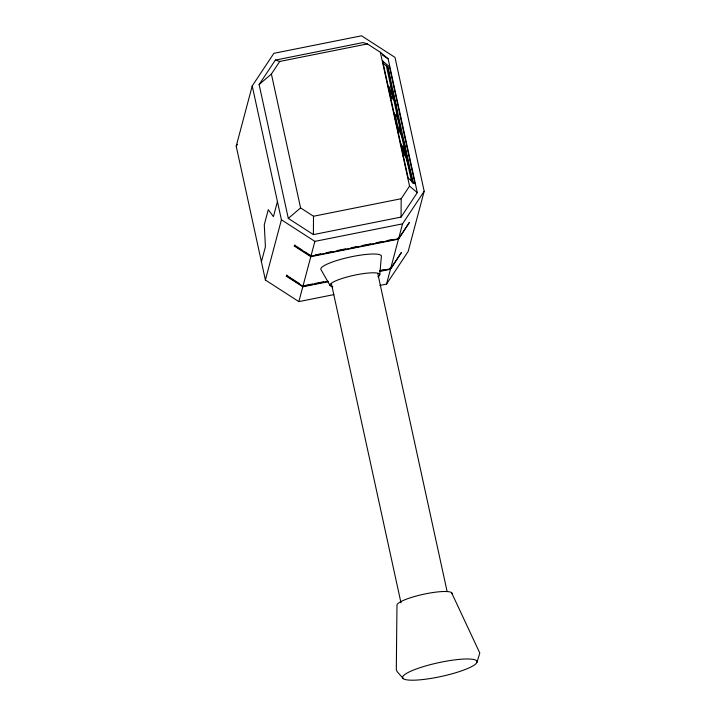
<?xml version="1.0" encoding="UTF-8"?>
<svg xmlns="http://www.w3.org/2000/svg" width="716" height="716" viewBox="0 0 716 716"><rect width="100%" height="100%" fill="white"/><g stroke="black" fill="none" stroke-linecap="round" stroke-linejoin="round"><path stroke-width="1.07" d="M313.402 234.606L313.51 216.25L300.586 207.909L271.4 74.043L279.759 61.442L367.424 43.927L380.357 52.268L388.108 58.766L417.294 192.631L401.067 217.082L313.402 234.606L288.306 218.416L259.111 84.551L275.347 60.099L363.012 42.575L367.424 43.927M401.067 217.082L401.184 198.726L409.543 186.124L380.357 52.268M379.784 274.434L381.422 255.997A31.03 5.71 -12.3 0 0 349.65 257.134A31.03 5.71 -12.3 0 0 320.813 269.314L329.96 285.371M333.916 294.607L298.849 301.615L265.394 280.028L236.208 146.162L252.229 85.929L273.87 53.324L361.535 35.8L394.999 57.396L424.185 191.253L408.165 251.486L386.515 284.091L379.945 285.407M261.412 261.796L265.421 246.743L264.276 224.752L268.276 209.699L273.431 216.626L277.441 201.563M265.394 280.028L281.415 219.794L252.229 85.929M328 281.755L302.796 286.794L286.302 276.152L286.892 274.98M398.472 239.153L310.807 256.677L294.312 246.035L294.437 245.561L310.932 256.203L398.597 238.688L409.418 222.381L398.472 239.153L390.587 268.795L379.632 270.988M311.102 255.317L310.977 255.791L304.676 251.719M298.849 301.615L302.796 286.794M286.427 275.678L302.922 286.319L310.807 256.677M310.932 256.203L314.879 241.381L402.544 223.857L424.185 191.253M389.934 268.518L390.059 268.044M397.953 238.401L398.078 237.927M386.515 284.091L390.462 269.27L401.408 252.497L390.587 268.795M398.597 238.688L402.544 223.857M477.017 662.157A38.073 7.008 -12.3 0 0 422.995 666.739A38.073 7.008 -12.3 0 0 419.504 679.869A38.073 7.008 -12.3 0 0 477.017 662.157L479.792 653.028L451.528 592.58M390.56 98.602L391.061 97.752M397.711 130.84L398.141 130.106L399.626 130.088A7.742 1.074 76.2 0 0 398.373 119.921A7.742 1.074 76.2 0 0 396.011 117.934A7.742 1.074 76.2 0 0 399.626 130.088M403.305 147.944L403.806 147.093L405.292 147.308A19.914 2.757 76.2 0 0 401.801 136.04L398.803 130.294M236.208 146.162L237.444 144.301M294.312 246.035L294.867 245.006M286.302 276.152L286.767 275.454L299.36 283.581M259.111 84.551L271.4 74.043M288.306 218.416L300.586 207.909M390.444 98.638C393.934 97.197 391.75 91.362 392.144 88.426L391.321 88.632M406.957 160.357L407.78 160.151L404.871 146.816L403.797 149.214L403.806 155.945L402.983 156.142M387.812 86.564L388.636 86.368L395.053 101.761L394.23 101.967L398.901 123.412M396.387 115.213L395.563 115.41L393.684 112.376M396.637 121.505L395.402 121.353M400.351 144.068C404.63 146.708 405.39 155.354 407.78 160.151M404.871 146.816L404.048 147.022L399.143 124.495L400.575 125.694M313.51 216.25L401.184 198.726M315.326 254.914L320.759 253.831M326.192 252.748L331.633 251.656M337.066 250.573L345.765 248.837M351.198 247.745L356.64 246.662M362.072 245.57L370.772 243.834M376.204 242.751L381.637 241.659M387.079 240.576L392.511 239.484M304.049 285.684L312.749 283.948M314.924 283.509L323.614 281.773M380.151 270.478L384.501 269.601M302.922 286.319L328.125 281.29M379.507 271.462L390.462 269.27M275.347 60.099L279.759 61.442M382.532 55.168L388.108 58.766M281.415 219.794L314.879 241.381M294.777 245.337L302.877 250.564M382.666 61.039L389.45 66.731L414.994 183.86L408.201 178.168L382.595 60.726M382.63 62.793L387.804 67.134L413.105 183.171M409.543 186.124L417.294 192.631M403.412 678.723L397.138 671.635L396.306 669.72L396.977 604.868A28.219 5.191 -12.3 0 1 426.02 593.743A28.219 5.191 -12.3 0 1 452.082 593.85M391.392 96.284L395.858 104.08A19.914 2.757 76.2 0 1 396.834 113.253L396.225 115.598L395.563 115.41A7.742 1.074 76.2 0 0 396.279 123.671A7.742 1.074 76.2 0 0 399.268 129.864M403.305 150.244L407.037 160.59A38.476 5.325 76.2 0 1 413.132 183.296M392.144 88.426L395.053 101.761M386.371 65.926L391.992 91.711M405.838 155.229L411.673 181.971M388.636 86.368L391.267 98.441M401.175 143.862L403.806 155.945M377.753 273.44L447.133 591.586M331.374 283.563L400.987 602.8M391.545 94.217L391.312 88.453A38.476 5.325 76.2 0 0 387.804 67.134M332.806 286.776A25.508 4.69 -12.3 0 1 353.668 275.365A25.508 4.69 -12.3 0 1 377.959 276.859"/></g></svg>
